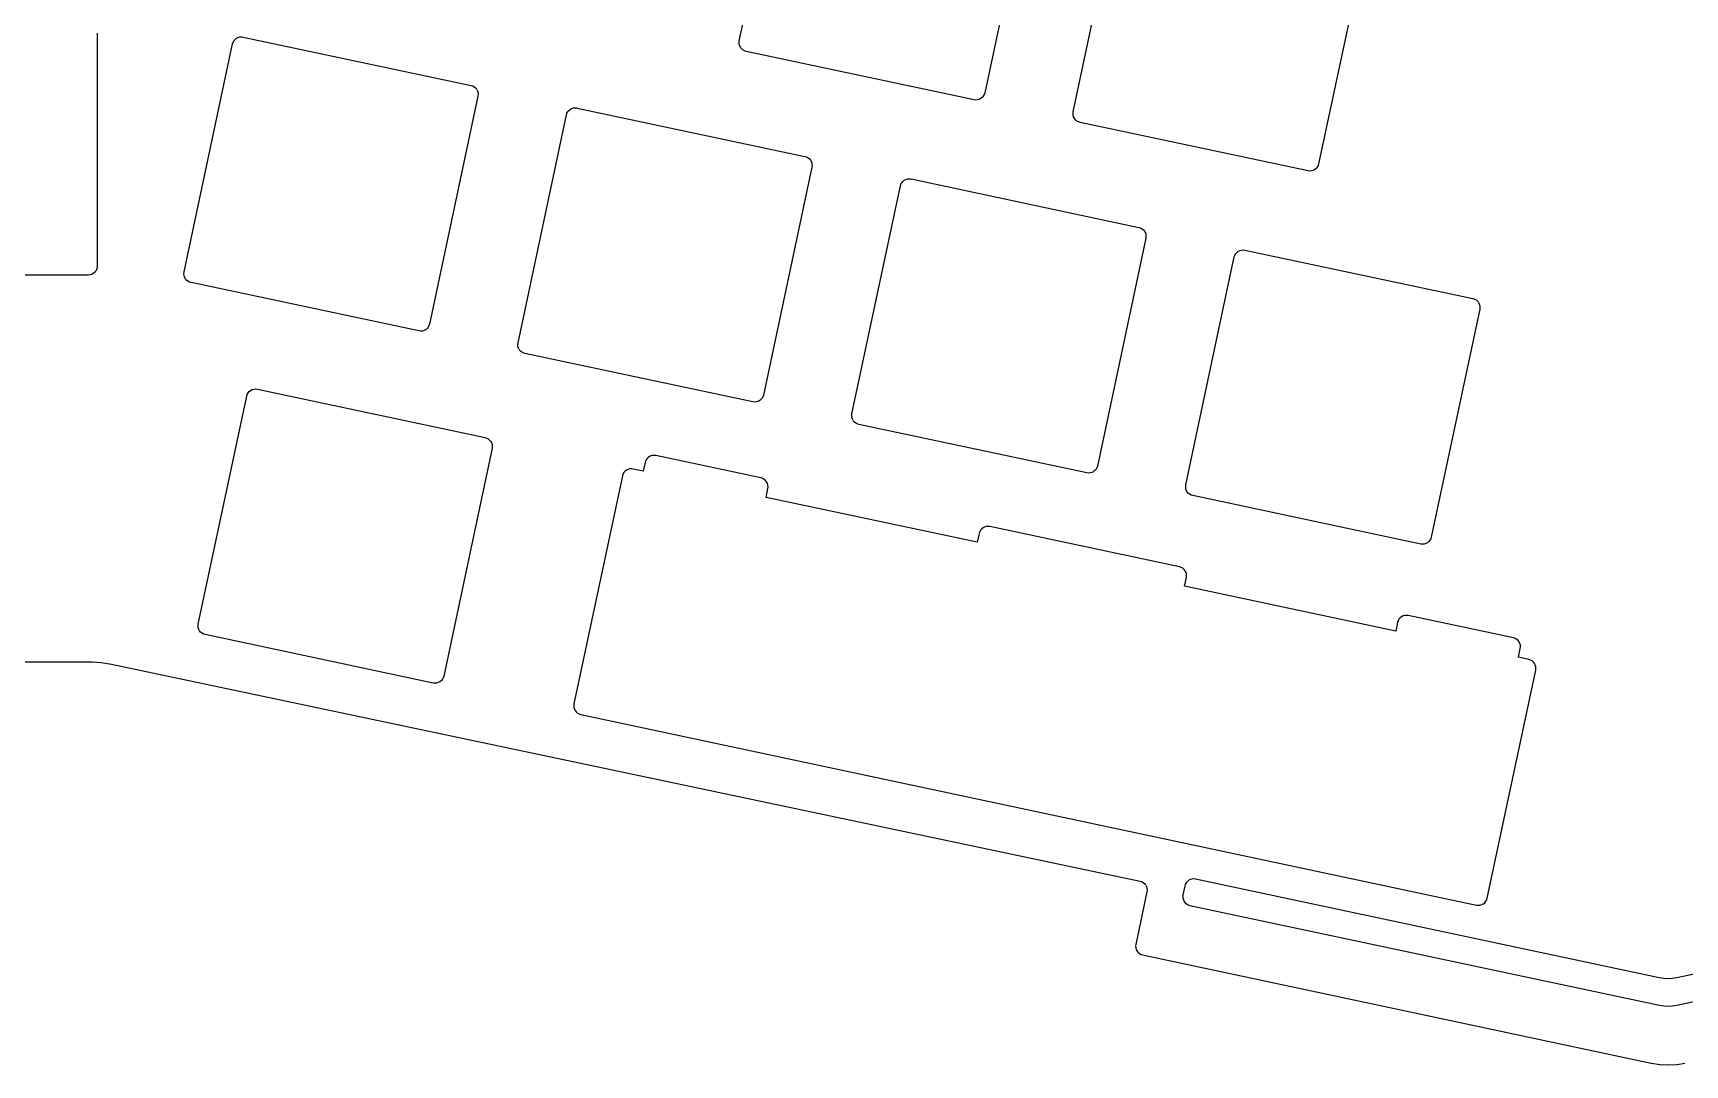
# Model space of a CAD drawing. Header units: millimetres. Extents: x 16 to 293, y 10 to 114.
# Drawn here: x 61.8 to 154, y 10 to 67.6 of the extents above; entities that cross this region are included whole.
import ezdxf

# ---------------------------------------------------------------- set-up
doc = ezdxf.new("R2010")
doc.units = ezdxf.units.MM
doc.layers.get('0').update_dxf_attribs({"lineweight": 25, "true_color": 0x000000})

# ---------------------------------------------------------------- blocks, each defined once
blk = doc.blocks.new('plate')
for p, q in [((-51.965, 2.055), (-49.262, 14.771)), ((-51.965, 2.055), (-49.262, 14.771)), ((-35.568, 11.86), (-38.271, -0.856)), ((-35.568, 11.86), (-38.271, -0.856)), ((-33.332, -1.905), (-30.629, 10.811)), ((-33.331, -1.905), (-30.629, 10.811)), ((-16.935, 7.9), (-19.637, -4.816)), ((-16.935, 7.9), (-19.637, -4.816)), ((-87.792, 2.485), (-87.792, -10.515)), ((-87.792, 2.485), (-87.792, -10.515)), ((-82.945, -10.836), (-80.242, 1.88)), ((-82.945, -10.836), (-80.242, 1.88)), ((-80.242, 1.88), (-80.213, 1.974)), ((-80.242, 1.88), (-80.213, 1.974)), ((-80.213, 1.974), (-80.165, 2.059)), ((-80.213, 1.974), (-80.165, 2.059)), ((-80.165, 2.059), (-80.103, 2.134)), ((-80.165, 2.059), (-80.103, 2.134)), ((-80.103, 2.134), (-80.029, 2.194)), ((-80.103, 2.134), (-80.029, 2.194)), ((-80.026, 2.196), (-79.942, 2.239)), ((-80.026, 2.196), (-79.942, 2.239)), ((-79.942, 2.239), (-79.844, 2.268)), ((-79.942, 2.239), (-79.844, 2.268)), ((-79.844, 2.268), (-79.747, 2.276)), ((-79.844, 2.268), (-79.747, 2.276)), ((-79.747, 2.276), (-79.653, 2.266)), ((-79.747, 2.276), (-79.653, 2.266)), ((-79.649, 2.265), (-66.934, -0.437)), ((-79.649, 2.265), (-66.933, -0.437)), ((-51.976, 1.957), (-51.966, 2.051)), ((-51.976, 1.957), (-51.966, 2.051)), ((-51.967, 1.86), (-51.976, 1.957)), ((-51.967, 1.86), (-51.976, 1.957)), ((-51.94, 1.766), (-51.967, 1.86)), ((-51.94, 1.766), (-51.967, 1.86)), ((-51.895, 1.679), (-51.94, 1.766)), ((-51.895, 1.679), (-51.94, 1.766)), ((-51.831, 1.599), (-51.893, 1.675)), ((-51.831, 1.599), (-51.893, 1.675)), ((-51.756, 1.537), (-51.831, 1.599)), ((-51.756, 1.537), (-51.831, 1.599)), ((-51.677, 1.493), (-51.756, 1.537)), ((-51.677, 1.493), (-51.756, 1.537)), ((-51.58, 1.462), (-51.677, 1.493)), ((-51.58, 1.462), (-51.677, 1.493)), ((-38.864, -1.241), (-51.58, 1.462)), ((-38.864, -1.241), (-51.58, 1.462)), ((-66.934, -0.437), (-66.843, -0.466)), ((-66.934, -0.437), (-66.843, -0.466)), ((-66.843, -0.466), (-66.757, -0.512)), ((-66.843, -0.466), (-66.757, -0.512)), ((-66.757, -0.512), (-66.685, -0.572)), ((-66.757, -0.512), (-66.685, -0.572)), ((-66.685, -0.572), (-66.62, -0.651)), ((-66.685, -0.572), (-66.62, -0.651)), ((-66.618, -0.654), (-66.571, -0.745)), ((-66.618, -0.654), (-66.571, -0.745)), ((-66.571, -0.745), (-66.545, -0.839)), ((-66.571, -0.745), (-66.545, -0.839)), ((-66.545, -0.839), (-66.537, -0.929)), ((-66.545, -0.839), (-66.537, -0.929)), ((-38.271, -0.856), (-38.3, -0.949)), ((-38.271, -0.856), (-38.3, -0.949)), ((-66.548, -1.03), (-69.251, -13.746)), ((-66.548, -1.03), (-69.251, -13.746)), ((-66.537, -0.929), (-66.548, -1.027)), ((-66.537, -0.929), (-66.548, -1.027)), ((-61.535, -1.904), (-61.47, -1.827)), ((-61.535, -1.904), (-61.47, -1.827)), ((-61.47, -1.827), (-61.392, -1.764)), ((-61.47, -1.827), (-61.392, -1.764)), ((-61.392, -1.764), (-61.304, -1.718)), ((-61.392, -1.764), (-61.304, -1.718)), ((-61.304, -1.718), (-61.214, -1.692)), ((-61.304, -1.718), (-61.214, -1.692)), ((-61.214, -1.692), (-61.121, -1.683)), ((-61.214, -1.692), (-61.121, -1.683)), ((-61.121, -1.683), (-61.024, -1.693)), ((-61.121, -1.683), (-61.024, -1.693)), ((-61.016, -1.694), (-48.3, -4.397)), ((-61.016, -1.695), (-48.3, -4.397)), ((-38.759, -1.252), (-38.856, -1.243)), ((-38.759, -1.252), (-38.856, -1.243)), ((-38.665, -1.243), (-38.759, -1.252)), ((-38.665, -1.243), (-38.759, -1.252)), ((-38.576, -1.217), (-38.665, -1.243)), ((-38.576, -1.217), (-38.665, -1.243)), ((-38.488, -1.171), (-38.576, -1.217)), ((-38.488, -1.171), (-38.576, -1.217)), ((-38.41, -1.109), (-38.488, -1.171)), ((-38.41, -1.109), (-38.488, -1.171)), ((-38.35, -1.038), (-38.41, -1.109)), ((-38.35, -1.038), (-38.41, -1.109)), ((-38.3, -0.949), (-38.35, -1.038)), ((-38.3, -0.949), (-38.35, -1.038)), ((-64.312, -14.796), (-61.609, -2.08)), ((-64.312, -14.796), (-61.609, -2.08)), ((-61.609, -2.08), (-61.58, -1.987)), ((-61.609, -2.08), (-61.58, -1.987)), ((-61.58, -1.987), (-61.535, -1.904)), ((-61.58, -1.987), (-61.535, -1.904)), ((-33.342, -2.007), (-33.332, -1.909)), ((-33.342, -2.007), (-33.332, -1.909)), ((-33.335, -2.096), (-33.342, -2.007)), ((-33.335, -2.096), (-33.342, -2.007)), ((-33.309, -2.19), (-33.335, -2.096)), ((-33.309, -2.19), (-33.335, -2.096)), ((-33.262, -2.281), (-33.309, -2.19)), ((-33.262, -2.281), (-33.309, -2.19)), ((-33.195, -2.364), (-33.26, -2.285)), ((-33.195, -2.364), (-33.26, -2.285)), ((-33.122, -2.423), (-33.195, -2.364)), ((-33.122, -2.423), (-33.195, -2.364)), ((-33.04, -2.468), (-33.122, -2.423)), ((-33.04, -2.468), (-33.122, -2.423)), ((-32.946, -2.498), (-33.04, -2.468)), ((-32.946, -2.498), (-33.04, -2.468)), ((-20.231, -5.201), (-32.946, -2.498)), ((-20.231, -5.201), (-32.946, -2.498)), ((-48.3, -4.397), (-48.21, -4.426)), ((-48.3, -4.397), (-48.21, -4.426)), ((-48.21, -4.426), (-48.124, -4.472)), ((-48.21, -4.426), (-48.124, -4.472)), ((-48.124, -4.472), (-48.046, -4.537)), ((-48.124, -4.472), (-48.046, -4.537)), ((-48.046, -4.537), (-47.987, -4.611)), ((-48.046, -4.537), (-47.987, -4.611)), ((-47.915, -4.99), (-50.618, -17.706)), ((-47.915, -4.99), (-50.618, -17.706)), ((-47.985, -4.614), (-47.941, -4.698)), ((-47.985, -4.614), (-47.941, -4.698)), ((-47.941, -4.698), (-47.912, -4.795)), ((-47.941, -4.698), (-47.912, -4.795)), ((-47.904, -4.892), (-47.914, -4.986)), ((-47.904, -4.892), (-47.914, -4.986)), ((-47.912, -4.795), (-47.904, -4.892)), ((-47.912, -4.795), (-47.904, -4.892)), ((-20.126, -5.212), (-20.222, -5.203)), ((-20.126, -5.212), (-20.222, -5.203)), ((-20.032, -5.203), (-20.126, -5.212)), ((-20.032, -5.203), (-20.126, -5.212)), ((-19.943, -5.177), (-20.032, -5.203)), ((-19.943, -5.177), (-20.032, -5.203)), ((-19.854, -5.131), (-19.943, -5.177)), ((-19.854, -5.131), (-19.943, -5.177)), ((-19.776, -5.069), (-19.854, -5.131)), ((-19.776, -5.069), (-19.854, -5.131)), ((-19.712, -4.992), (-19.776, -5.069)), ((-19.712, -4.992), (-19.776, -5.069)), ((-19.667, -4.909), (-19.712, -4.992)), ((-19.667, -4.909), (-19.712, -4.992)), ((-19.637, -4.816), (-19.667, -4.909)), ((-19.637, -4.816), (-19.667, -4.909)), ((-45.678, -18.755), (-42.976, -6.039)), ((-45.678, -18.755), (-42.976, -6.039)), ((-42.976, -6.039), (-42.946, -5.946)), ((-42.976, -6.039), (-42.946, -5.946)), ((-42.946, -5.946), (-42.903, -5.867)), ((-42.946, -5.946), (-42.903, -5.867)), ((-42.903, -5.867), (-42.836, -5.786)), ((-42.903, -5.867), (-42.836, -5.786)), ((-42.836, -5.786), (-42.762, -5.726)), ((-42.836, -5.786), (-42.762, -5.726)), ((-42.759, -5.724), (-42.671, -5.679)), ((-42.759, -5.724), (-42.671, -5.679)), ((-42.671, -5.679), (-42.578, -5.652)), ((-42.671, -5.679), (-42.578, -5.652)), ((-42.578, -5.652), (-42.48, -5.643)), ((-42.578, -5.652), (-42.48, -5.643)), ((-42.48, -5.643), (-42.386, -5.654)), ((-42.48, -5.643), (-42.386, -5.654)), ((-42.383, -5.654), (-29.667, -8.357)), ((-42.383, -5.654), (-29.667, -8.357)), ((-29.281, -8.95), (-31.984, -21.666)), ((-29.282, -8.95), (-31.984, -21.666)), ((-29.667, -8.357), (-29.576, -8.386)), ((-29.667, -8.357), (-29.576, -8.386)), ((-29.576, -8.386), (-29.487, -8.434)), ((-29.576, -8.386), (-29.487, -8.434)), ((-29.487, -8.434), (-29.418, -8.491)), ((-29.487, -8.434), (-29.418, -8.491)), ((-29.418, -8.491), (-29.353, -8.571)), ((-29.418, -8.491), (-29.353, -8.571)), ((-29.351, -8.574), (-29.305, -8.665)), ((-29.351, -8.574), (-29.305, -8.665)), ((-29.305, -8.665), (-29.278, -8.759)), ((-29.305, -8.665), (-29.278, -8.759)), ((-29.271, -8.852), (-29.281, -8.946)), ((-29.271, -8.852), (-29.281, -8.946)), ((-29.278, -8.759), (-29.271, -8.852)), ((-29.278, -8.759), (-29.271, -8.852)), ((-27.045, -22.718), (-24.342, -10.002)), ((-27.045, -22.718), (-24.342, -10.002)), ((-24.342, -10.002), (-24.316, -9.916)), ((-24.342, -10.002), (-24.316, -9.916)), ((-24.316, -9.916), (-24.268, -9.826)), ((-24.316, -9.916), (-24.268, -9.826)), ((-24.268, -9.826), (-24.209, -9.754)), ((-24.268, -9.826), (-24.209, -9.754)), ((-24.209, -9.754), (-24.125, -9.686)), ((-24.209, -9.754), (-24.125, -9.686)), ((-24.125, -9.686), (-24.037, -9.641)), ((-24.125, -9.686), (-24.037, -9.641)), ((-24.037, -9.641), (-23.948, -9.615)), ((-24.037, -9.641), (-23.948, -9.615)), ((-23.948, -9.615), (-23.854, -9.606)), ((-23.948, -9.615), (-23.854, -9.606)), ((-23.854, -9.606), (-23.757, -9.615)), ((-23.854, -9.606), (-23.757, -9.615)), ((-23.749, -9.617), (-11.033, -12.32)), ((-23.749, -9.617), (-11.033, -12.32)), ((-88.292, -11.015), (-101.292, -11.015)), ((-88.292, -11.015), (-101.292, -11.015)), ((-88.194, -11.006), (-88.288, -11.015)), ((-88.194, -11.006), (-88.288, -11.015)), ((-88.101, -10.977), (-88.194, -11.006)), ((-88.101, -10.977), (-88.194, -11.006)), ((-88.018, -10.934), (-88.101, -10.977)), ((-88.018, -10.934), (-88.101, -10.977)), ((-87.939, -10.869), (-88.018, -10.934)), ((-87.939, -10.869), (-88.018, -10.934)), ((-87.874, -10.79), (-87.936, -10.866)), ((-87.874, -10.79), (-87.936, -10.866)), ((-87.829, -10.703), (-87.874, -10.79)), ((-87.829, -10.703), (-87.874, -10.79)), ((-87.802, -10.613), (-87.829, -10.703)), ((-87.802, -10.613), (-87.829, -10.703)), ((-87.792, -10.515), (-87.802, -10.613)), ((-87.792, -10.515), (-87.802, -10.613)), ((-82.956, -10.937), (-82.946, -10.84)), ((-82.956, -10.937), (-82.946, -10.84)), ((-82.949, -11.027), (-82.956, -10.937)), ((-82.949, -11.027), (-82.956, -10.937)), ((-82.922, -11.121), (-82.949, -11.027)), ((-82.922, -11.121), (-82.949, -11.027)), ((-82.875, -11.212), (-82.922, -11.121)), ((-82.875, -11.212), (-82.922, -11.121)), ((-82.811, -11.292), (-82.873, -11.215)), ((-82.811, -11.292), (-82.873, -11.215)), ((-82.739, -11.352), (-82.811, -11.292)), ((-82.739, -11.352), (-82.811, -11.292)), ((-82.65, -11.4), (-82.739, -11.352)), ((-82.65, -11.4), (-82.739, -11.352)), ((-82.56, -11.429), (-82.65, -11.4)), ((-82.56, -11.429), (-82.65, -11.4)), ((-69.844, -14.132), (-82.56, -11.429)), ((-69.844, -14.132), (-82.56, -11.429)), ((-11.033, -12.32), (-10.943, -12.348)), ((-11.033, -12.32), (-10.943, -12.348)), ((-10.943, -12.348), (-10.854, -12.397)), ((-10.943, -12.348), (-10.854, -12.397)), ((-10.854, -12.397), (-10.785, -12.454)), ((-10.854, -12.397), (-10.785, -12.454)), ((-10.785, -12.454), (-10.72, -12.533)), ((-10.785, -12.454), (-10.72, -12.533)), ((-10.718, -12.536), (-10.671, -12.627)), ((-10.718, -12.536), (-10.671, -12.627)), ((-10.671, -12.627), (-10.645, -12.721)), ((-10.671, -12.627), (-10.645, -12.721)), ((-10.637, -12.811), (-10.647, -12.909)), ((-10.637, -12.811), (-10.647, -12.909)), ((-10.645, -12.721), (-10.637, -12.811)), ((-10.645, -12.721), (-10.637, -12.811)), ((-69.251, -13.746), (-69.281, -13.84)), ((-69.251, -13.746), (-69.281, -13.84)), ((-10.648, -12.913), (-13.351, -25.628)), ((-10.648, -12.913), (-13.351, -25.629)), ((-69.742, -14.142), (-69.84, -14.132)), ((-69.742, -14.142), (-69.84, -14.132)), ((-69.649, -14.134), (-69.742, -14.142)), ((-69.649, -14.134), (-69.742, -14.142)), ((-69.555, -14.107), (-69.649, -14.134)), ((-69.555, -14.107), (-69.649, -14.134)), ((-69.468, -14.062), (-69.555, -14.107)), ((-69.468, -14.062), (-69.555, -14.107)), ((-69.391, -14), (-69.465, -14.06)), ((-69.391, -14), (-69.465, -14.06)), ((-69.328, -13.926), (-69.391, -14)), ((-69.328, -13.926), (-69.391, -14)), ((-69.281, -13.84), (-69.328, -13.926)), ((-69.281, -13.84), (-69.328, -13.926)), ((-64.323, -14.893), (-64.313, -14.799)), ((-64.323, -14.893), (-64.313, -14.799)), ((-64.314, -14.991), (-64.323, -14.893)), ((-64.314, -14.991), (-64.323, -14.893)), ((-64.287, -15.084), (-64.314, -14.991)), ((-64.287, -15.084), (-64.314, -14.991)), ((-64.242, -15.172), (-64.287, -15.084)), ((-64.242, -15.172), (-64.287, -15.084)), ((-64.178, -15.252), (-64.24, -15.175)), ((-64.178, -15.252), (-64.24, -15.175)), ((-64.106, -15.312), (-64.178, -15.252)), ((-64.106, -15.312), (-64.178, -15.252)), ((-64.021, -15.359), (-64.106, -15.312)), ((-64.021, -15.359), (-64.106, -15.312)), ((-63.927, -15.388), (-64.021, -15.359)), ((-63.927, -15.388), (-64.021, -15.359)), ((-51.211, -18.091), (-63.927, -15.388)), ((-51.211, -18.091), (-63.927, -15.389)), ((-79.378, -17.585), (-79.315, -17.51)), ((-79.378, -17.585), (-79.315, -17.51)), ((-79.315, -17.51), (-79.239, -17.448)), ((-79.315, -17.51), (-79.239, -17.448)), ((-79.236, -17.446), (-79.148, -17.401)), ((-79.236, -17.446), (-79.148, -17.401)), ((-79.148, -17.401), (-79.058, -17.375)), ((-79.148, -17.401), (-79.058, -17.375)), ((-79.058, -17.375), (-78.957, -17.365)), ((-79.058, -17.375), (-78.957, -17.365)), ((-78.957, -17.365), (-78.863, -17.376)), ((-78.957, -17.365), (-78.863, -17.376)), ((-78.859, -17.376), (-66.143, -20.079)), ((-78.859, -17.376), (-66.143, -20.079)), ((-82.155, -30.477), (-79.452, -17.761)), ((-82.155, -30.477), (-79.452, -17.762)), ((-79.452, -17.761), (-79.426, -17.675)), ((-79.452, -17.761), (-79.426, -17.675)), ((-79.426, -17.675), (-79.378, -17.585)), ((-79.426, -17.675), (-79.378, -17.585)), ((-51.106, -18.102), (-51.203, -18.093)), ((-51.106, -18.102), (-51.203, -18.093)), ((-51.005, -18.092), (-51.106, -18.102)), ((-51.005, -18.092), (-51.106, -18.102)), ((-50.909, -18.062), (-51.005, -18.092)), ((-50.909, -18.062), (-51.005, -18.092)), ((-50.828, -18.017), (-50.909, -18.062)), ((-50.828, -18.017), (-50.909, -18.062)), ((-50.757, -17.959), (-50.828, -18.017)), ((-50.757, -17.959), (-50.828, -18.017)), ((-50.697, -17.888), (-50.757, -17.959)), ((-50.697, -17.888), (-50.757, -17.959)), ((-50.647, -17.799), (-50.697, -17.888)), ((-50.647, -17.799), (-50.697, -17.888)), ((-50.618, -17.706), (-50.647, -17.799)), ((-50.618, -17.706), (-50.647, -17.799)), ((-45.689, -18.849), (-45.679, -18.759)), ((-45.689, -18.849), (-45.679, -18.759)), ((-45.682, -18.947), (-45.689, -18.849)), ((-45.682, -18.947), (-45.689, -18.849)), ((-45.654, -19.044), (-45.682, -18.947)), ((-45.654, -19.044), (-45.682, -18.947)), ((-45.609, -19.132), (-45.654, -19.044)), ((-45.609, -19.132), (-45.654, -19.044)), ((-45.542, -19.214), (-45.607, -19.135)), ((-45.542, -19.214), (-45.607, -19.135)), ((-45.469, -19.274), (-45.542, -19.214)), ((-45.469, -19.274), (-45.542, -19.214)), ((-45.387, -19.319), (-45.469, -19.274)), ((-45.387, -19.319), (-45.469, -19.274)), ((-45.293, -19.348), (-45.387, -19.319)), ((-45.293, -19.348), (-45.387, -19.319)), ((-32.577, -22.051), (-45.293, -19.348)), ((-32.577, -22.051), (-45.293, -19.348)), ((-66.143, -20.079), (-66.053, -20.108)), ((-66.143, -20.079), (-66.053, -20.108)), ((-66.053, -20.108), (-65.971, -20.152)), ((-66.053, -20.108), (-65.971, -20.152)), ((-65.971, -20.152), (-65.895, -20.214)), ((-65.971, -20.152), (-65.895, -20.214)), ((-65.895, -20.214), (-65.83, -20.293)), ((-65.895, -20.214), (-65.83, -20.293)), ((-65.758, -20.672), (-68.461, -33.388)), ((-65.758, -20.672), (-68.461, -33.388)), ((-65.828, -20.296), (-65.783, -20.383)), ((-65.828, -20.296), (-65.783, -20.383)), ((-65.783, -20.383), (-65.756, -20.477)), ((-65.783, -20.383), (-65.756, -20.477)), ((-65.747, -20.574), (-65.758, -20.668)), ((-65.747, -20.574), (-65.758, -20.668)), ((-65.756, -20.477), (-65.747, -20.574)), ((-65.756, -20.477), (-65.747, -20.574)), ((-57.053, -21.19), (-57.107, -21.244)), ((-57.053, -21.19), (-57.107, -21.244)), ((-56.979, -21.138), (-57.053, -21.19)), ((-56.979, -21.138), (-57.053, -21.19)), ((-56.909, -21.104), (-56.979, -21.138)), ((-56.909, -21.104), (-56.979, -21.138)), ((-56.834, -21.081), (-56.909, -21.104)), ((-56.834, -21.081), (-56.909, -21.104)), ((-56.754, -21.071), (-56.834, -21.081)), ((-56.754, -21.071), (-56.834, -21.081)), ((-56.754, -21.071), (-56.754, -21.071)), ((-56.754, -21.071), (-56.754, -21.071)), ((-56.687, -21.072), (-56.752, -21.071)), ((-56.687, -21.072), (-56.752, -21.071)), ((-56.624, -21.081), (-56.687, -21.072)), ((-56.624, -21.081), (-56.687, -21.072)), ((-50.755, -22.328), (-56.624, -21.081)), ((-50.755, -22.328), (-56.624, -21.081)), ((-58.456, -22.118), (-58.486, -22.21)), ((-58.456, -22.118), (-58.486, -22.21)), ((-58.405, -22.03), (-58.456, -22.118)), ((-58.405, -22.03), (-58.456, -22.118)), ((-58.338, -21.955), (-58.405, -22.03)), ((-58.338, -21.955), (-58.405, -22.03)), ((-58.265, -21.899), (-58.338, -21.955)), ((-58.265, -21.899), (-58.338, -21.955)), ((-58.176, -21.854), (-58.265, -21.899)), ((-58.176, -21.854), (-58.265, -21.899)), ((-58.086, -21.83), (-58.176, -21.854)), ((-58.086, -21.83), (-58.176, -21.854)), ((-57.984, -21.822), (-58.086, -21.83)), ((-57.984, -21.822), (-58.086, -21.83)), ((-57.895, -21.833), (-57.984, -21.822)), ((-57.895, -21.833), (-57.984, -21.822)), ((-57.321, -21.955), (-57.895, -21.833)), ((-57.321, -21.955), (-57.895, -21.833)), ((-57.217, -21.466), (-57.321, -21.955)), ((-57.217, -21.466), (-57.321, -21.955)), ((-57.194, -21.389), (-57.215, -21.459)), ((-57.194, -21.389), (-57.215, -21.459)), ((-57.157, -21.313), (-57.194, -21.389)), ((-57.157, -21.313), (-57.194, -21.389)), ((-57.107, -21.244), (-57.157, -21.313)), ((-57.107, -21.244), (-57.157, -21.313)), ((-32.476, -22.062), (-32.573, -22.052)), ((-32.476, -22.062), (-32.573, -22.052)), ((-32.378, -22.053), (-32.476, -22.062)), ((-32.378, -22.053), (-32.476, -22.062)), ((-32.289, -22.027), (-32.378, -22.053)), ((-32.289, -22.027), (-32.378, -22.053)), ((-32.201, -21.982), (-32.289, -22.027)), ((-32.201, -21.982), (-32.289, -22.027)), ((-32.121, -21.917), (-32.198, -21.979)), ((-32.121, -21.917), (-32.198, -21.979)), ((-32.059, -21.842), (-32.121, -21.917)), ((-32.059, -21.842), (-32.121, -21.917)), ((-32.014, -21.76), (-32.059, -21.842)), ((-32.014, -21.76), (-32.059, -21.842)), ((-31.984, -21.666), (-32.014, -21.76)), ((-31.984, -21.666), (-32.014, -21.76)), ((-58.488, -22.218), (-61.191, -34.934)), ((-58.488, -22.218), (-61.191, -34.934)), ((-50.655, -22.361), (-50.747, -22.33)), ((-50.655, -22.361), (-50.747, -22.33)), ((-50.572, -22.407), (-50.655, -22.361)), ((-50.572, -22.407), (-50.655, -22.361)), ((-50.502, -22.467), (-50.572, -22.407)), ((-50.502, -22.467), (-50.572, -22.407)), ((-50.439, -22.545), (-50.502, -22.467)), ((-50.439, -22.545), (-50.502, -22.467)), ((-50.473, -23.411), (-50.369, -22.921)), ((-50.473, -23.411), (-50.369, -22.921)), ((-50.391, -22.641), (-50.439, -22.545)), ((-50.391, -22.641), (-50.439, -22.545)), ((-50.366, -22.73), (-50.391, -22.641)), ((-50.366, -22.73), (-50.391, -22.641)), ((-50.369, -22.921), (-50.358, -22.825)), ((-50.369, -22.921), (-50.358, -22.825)), ((-50.358, -22.825), (-50.366, -22.73)), ((-50.358, -22.825), (-50.366, -22.73)), ((-27.056, -22.82), (-27.046, -22.722)), ((-27.056, -22.82), (-27.046, -22.722)), ((-27.048, -22.909), (-27.056, -22.82)), ((-27.048, -22.909), (-27.056, -22.82)), ((-27.022, -23.003), (-27.048, -22.909)), ((-27.022, -23.003), (-27.048, -22.909)), ((-26.975, -23.094), (-27.022, -23.003)), ((-26.975, -23.094), (-27.022, -23.003)), ((-38.687, -25.916), (-50.473, -23.411)), ((-38.687, -25.916), (-50.473, -23.411)), ((-26.911, -23.174), (-26.973, -23.097)), ((-26.911, -23.174), (-26.973, -23.097)), ((-26.839, -23.234), (-26.911, -23.174)), ((-26.839, -23.234), (-26.911, -23.174)), ((-26.75, -23.282), (-26.839, -23.234)), ((-26.75, -23.282), (-26.839, -23.234)), ((-26.66, -23.311), (-26.75, -23.282)), ((-26.66, -23.311), (-26.75, -23.282)), ((-13.944, -26.014), (-26.66, -23.311)), ((-13.944, -26.014), (-26.66, -23.311)), ((-38.583, -25.426), (-38.687, -25.916)), ((-38.583, -25.426), (-38.687, -25.916)), ((-38.55, -25.326), (-38.581, -25.418)), ((-38.55, -25.326), (-38.581, -25.418)), ((-38.504, -25.244), (-38.55, -25.326)), ((-38.504, -25.244), (-38.55, -25.326)), ((-38.438, -25.168), (-38.504, -25.244)), ((-38.438, -25.168), (-38.504, -25.244)), ((-38.36, -25.107), (-38.438, -25.168)), ((-38.36, -25.107), (-38.438, -25.168)), ((-38.277, -25.066), (-38.36, -25.107)), ((-38.277, -25.066), (-38.36, -25.107)), ((-38.188, -25.04), (-38.277, -25.066)), ((-38.188, -25.04), (-38.277, -25.066)), ((-38.087, -25.031), (-38.188, -25.04)), ((-38.087, -25.031), (-38.188, -25.04)), ((-37.99, -25.041), (-38.087, -25.031)), ((-37.99, -25.041), (-38.087, -25.031)), ((-27.4, -27.293), (-37.99, -25.041)), ((-27.4, -27.293), (-37.99, -25.041)), ((-13.425, -25.804), (-13.484, -25.876)), ((-13.425, -25.804), (-13.484, -25.876)), ((-13.383, -25.729), (-13.425, -25.804)), ((-13.383, -25.729), (-13.425, -25.804)), ((-13.351, -25.628), (-13.383, -25.729)), ((-13.351, -25.628), (-13.383, -25.729)), ((-13.847, -26.025), (-13.936, -26.015)), ((-13.847, -26.025), (-13.936, -26.015)), ((-13.745, -26.016), (-13.847, -26.025)), ((-13.745, -26.016), (-13.847, -26.025)), ((-13.649, -25.987), (-13.745, -26.016)), ((-13.649, -25.987), (-13.745, -26.016)), ((-13.561, -25.94), (-13.649, -25.987)), ((-13.561, -25.94), (-13.649, -25.987)), ((-13.484, -25.876), (-13.561, -25.94)), ((-13.484, -25.876), (-13.561, -25.94)), ((-27.3, -27.325), (-27.392, -27.294)), ((-27.3, -27.325), (-27.392, -27.294)), ((-27.218, -27.371), (-27.3, -27.325)), ((-27.218, -27.371), (-27.3, -27.325)), ((-27.147, -27.431), (-27.218, -27.371)), ((-27.147, -27.431), (-27.218, -27.371)), ((-27.085, -27.509), (-27.147, -27.431)), ((-27.085, -27.509), (-27.147, -27.431)), ((-27.042, -27.591), (-27.085, -27.509)), ((-27.042, -27.591), (-27.085, -27.509)), ((-27.013, -27.687), (-27.042, -27.591)), ((-27.013, -27.687), (-27.042, -27.591)), ((-27.119, -28.375), (-27.015, -27.885)), ((-27.119, -28.375), (-27.015, -27.885)), ((-15.334, -30.88), (-27.119, -28.375)), ((-15.334, -30.88), (-27.119, -28.375)), ((-27.015, -27.885), (-27.004, -27.789)), ((-27.015, -27.885), (-27.004, -27.789)), ((-27.004, -27.789), (-27.013, -27.687)), ((-27.004, -27.789), (-27.013, -27.687)), ((-15.23, -30.391), (-15.334, -30.88)), ((-15.23, -30.391), (-15.334, -30.88)), ((-15.2, -30.297), (-15.229, -30.387)), ((-15.2, -30.297), (-15.229, -30.387)), ((-15.155, -30.215), (-15.2, -30.297)), ((-15.155, -30.215), (-15.2, -30.297)), ((-15.093, -30.14), (-15.155, -30.215)), ((-15.093, -30.14), (-15.155, -30.215)), ((-15.013, -30.075), (-15.093, -30.14)), ((-15.013, -30.075), (-15.093, -30.14)), ((-14.922, -30.029), (-15.01, -30.073)), ((-14.922, -30.029), (-15.01, -30.073)), ((-14.832, -30.003), (-14.922, -30.029)), ((-14.832, -30.003), (-14.922, -30.029)), ((-14.738, -29.995), (-14.832, -30.003)), ((-14.738, -29.995), (-14.832, -30.003)), ((-14.636, -30.006), (-14.738, -29.995)), ((-14.636, -30.006), (-14.738, -29.995)), ((-8.768, -31.253), (-14.636, -30.006)), ((-8.768, -31.253), (-14.636, -30.006)), ((-82.166, -30.582), (-82.157, -30.485)), ((-82.166, -30.582), (-82.157, -30.485)), ((-82.156, -30.684), (-82.166, -30.582)), ((-82.156, -30.684), (-82.166, -30.582)), ((-82.125, -30.779), (-82.156, -30.684)), ((-82.125, -30.779), (-82.156, -30.684)), ((-82.081, -30.86), (-82.125, -30.779)), ((-82.081, -30.86), (-82.125, -30.779)), ((-82.023, -30.932), (-82.081, -30.86)), ((-82.023, -30.932), (-82.081, -30.86)), ((-81.946, -30.996), (-82.023, -30.932)), ((-81.946, -30.996), (-82.023, -30.932)), ((-81.863, -31.041), (-81.946, -30.996)), ((-81.863, -31.041), (-81.946, -30.996)), ((-81.77, -31.07), (-81.863, -31.041)), ((-81.77, -31.07), (-81.863, -31.041)), ((-69.054, -33.773), (-81.77, -31.07)), ((-69.054, -33.773), (-81.77, -31.07)), ((-8.674, -31.283), (-8.764, -31.254)), ((-8.674, -31.283), (-8.764, -31.254)), ((-8.582, -31.334), (-8.674, -31.283)), ((-8.582, -31.334), (-8.674, -31.283)), ((-8.511, -31.396), (-8.582, -31.334)), ((-8.511, -31.396), (-8.582, -31.334)), ((-8.452, -31.47), (-8.511, -31.396)), ((-8.452, -31.47), (-8.511, -31.396)), ((-8.486, -32.335), (-8.383, -31.846)), ((-8.486, -32.335), (-8.383, -31.846)), ((-8.405, -31.561), (-8.45, -31.473)), ((-8.405, -31.561), (-8.45, -31.473)), ((-8.379, -31.655), (-8.405, -31.561)), ((-8.379, -31.655), (-8.405, -31.561)), ((-8.383, -31.846), (-8.372, -31.752)), ((-8.383, -31.846), (-8.372, -31.752)), ((-8.372, -31.752), (-8.379, -31.655)), ((-8.372, -31.752), (-8.379, -31.655)), ((-92.156, -32.59), (-88.083, -32.59)), ((-88.083, -32.59), (-87.586, -32.616)), ((-87.586, -32.616), (-87.104, -32.691)), ((-87.094, -32.693), (-29.603, -44.819)), ((-10.23, -45.766), (-7.527, -33.05)), ((-10.23, -45.766), (-7.527, -33.05)), ((-7.912, -32.457), (-8.486, -32.335)), ((-7.912, -32.457), (-8.486, -32.335)), ((-7.812, -32.49), (-7.904, -32.459)), ((-7.812, -32.49), (-7.904, -32.459)), ((-7.73, -32.536), (-7.812, -32.49)), ((-7.73, -32.536), (-7.812, -32.49)), ((-7.654, -32.602), (-7.73, -32.536)), ((-7.654, -32.602), (-7.73, -32.536)), ((-7.597, -32.674), (-7.654, -32.602)), ((-7.597, -32.674), (-7.654, -32.602)), ((-7.551, -32.763), (-7.597, -32.674)), ((-7.551, -32.763), (-7.597, -32.674)), ((-7.524, -32.859), (-7.551, -32.763)), ((-7.524, -32.859), (-7.551, -32.763)), ((-7.527, -33.05), (-7.516, -32.961)), ((-7.527, -33.05), (-7.516, -32.961)), ((-7.516, -32.961), (-7.524, -32.859)), ((-7.516, -32.961), (-7.524, -32.859)), ((-68.956, -33.784), (-69.05, -33.774)), ((-68.956, -33.784), (-69.05, -33.774)), ((-68.855, -33.775), (-68.956, -33.784)), ((-68.855, -33.775), (-68.956, -33.784)), ((-68.762, -33.747), (-68.855, -33.775)), ((-68.762, -33.747), (-68.855, -33.775)), ((-68.678, -33.704), (-68.762, -33.747)), ((-68.678, -33.704), (-68.762, -33.747)), ((-68.601, -33.642), (-68.675, -33.701)), ((-68.601, -33.642), (-68.675, -33.701)), ((-68.534, -33.561), (-68.601, -33.642)), ((-68.534, -33.561), (-68.601, -33.642)), ((-68.49, -33.478), (-68.534, -33.561)), ((-68.49, -33.478), (-68.534, -33.561)), ((-68.461, -33.388), (-68.49, -33.478)), ((-68.461, -33.388), (-68.49, -33.478)), ((-61.191, -34.934), (-61.202, -35.032)), ((-61.191, -34.934), (-61.202, -35.032)), ((-61.202, -35.032), (-61.194, -35.129)), ((-61.202, -35.032), (-61.194, -35.129)), ((-61.194, -35.129), (-61.168, -35.219)), ((-61.194, -35.129), (-61.168, -35.219)), ((-61.168, -35.219), (-61.124, -35.307)), ((-61.168, -35.219), (-61.124, -35.307)), ((-61.122, -35.31), (-61.063, -35.384)), ((-61.122, -35.31), (-61.063, -35.384)), ((-61.063, -35.384), (-60.992, -35.446)), ((-61.063, -35.384), (-60.992, -35.446)), ((-60.992, -35.446), (-60.907, -35.494)), ((-60.992, -35.446), (-60.907, -35.494)), ((-60.907, -35.494), (-60.81, -35.526)), ((-60.907, -35.494), (-60.81, -35.526)), ((-60.806, -35.527), (-10.823, -46.151)), ((-60.806, -35.527), (-10.823, -46.151)), ((-29.603, -44.819), (-29.513, -44.847)), ((-29.513, -44.847), (-29.427, -44.894)), ((-29.427, -44.894), (-29.352, -44.956)), ((-29.352, -44.956), (-29.29, -45.032)), ((-29.288, -45.035), (-29.241, -45.126)), ((-29.241, -45.126), (-29.215, -45.22)), ((-27.106, -45.094), (-27.21, -45.583)), ((-27.077, -45.001), (-27.104, -45.085)), ((-27.027, -44.911), (-27.077, -45.001)), ((-26.961, -44.835), (-27.027, -44.911)), ((-26.883, -44.774), (-26.961, -44.835)), ((-26.793, -44.73), (-26.883, -44.774)), ((-26.704, -44.705), (-26.793, -44.73)), ((-26.61, -44.697), (-26.704, -44.705)), ((-26.513, -44.708), (-26.61, -44.697)), ((-0.637, -50.208), (-26.513, -44.708)), ((26.23, -44.705), (0.341, -50.208)), ((-29.218, -45.411), (-29.842, -48.346)), ((-29.207, -45.313), (-29.217, -45.407)), ((-29.215, -45.22), (-29.207, -45.313)), ((-27.21, -45.583), (-27.221, -45.68)), ((-27.221, -45.68), (-27.212, -45.778)), ((-27.212, -45.778), (-27.185, -45.871)), ((-27.185, -45.871), (-27.142, -45.955)), ((-27.14, -45.959), (-27.084, -46.03)), ((-27.084, -46.03), (-27.01, -46.094)), ((-10.534, -46.127), (-10.45, -46.084)), ((-10.534, -46.127), (-10.45, -46.084)), ((-10.447, -46.082), (-10.37, -46.02)), ((-10.447, -46.082), (-10.37, -46.02)), ((-10.37, -46.02), (-10.307, -45.945)), ((-10.37, -46.02), (-10.307, -45.945)), ((-10.307, -45.945), (-10.258, -45.856)), ((-10.307, -45.945), (-10.258, -45.856)), ((-10.258, -45.856), (-10.231, -45.77)), ((-10.258, -45.856), (-10.231, -45.77)), ((-27.01, -46.094), (-26.922, -46.144)), ((-26.922, -46.144), (-26.829, -46.175)), ((-26.825, -46.176), (-0.621, -51.738)), ((-10.823, -46.151), (-10.725, -46.162)), ((-10.823, -46.151), (-10.725, -46.162)), ((-10.725, -46.162), (-10.628, -46.154)), ((-10.725, -46.162), (-10.628, -46.154)), ((-10.628, -46.154), (-10.534, -46.127)), ((-10.628, -46.154), (-10.534, -46.127)), ((0.358, -51.738), (26.542, -46.173)), ((-29.842, -48.346), (-29.853, -48.434)), ((-29.853, -48.434), (-29.845, -48.537)), ((-29.845, -48.537), (-29.818, -48.633)), ((-29.818, -48.633), (-29.772, -48.722)), ((-29.772, -48.722), (-29.71, -48.8)), ((-29.71, -48.8), (-29.639, -48.86)), ((-29.639, -48.86), (-29.557, -48.906)), ((-29.557, -48.906), (-29.465, -48.937)), ((-29.457, -48.939), (-1.09, -54.968)), ((-0.384, -50.248), (-0.628, -50.21)), ((-0.139, -50.26), (-0.384, -50.248)), ((0.097, -50.247), (-0.139, -50.26)), ((0.341, -50.208), (0.097, -50.247)), ((-0.621, -51.738), (-0.377, -51.777)), ((-0.377, -51.777), (-0.141, -51.79)), ((-0.141, -51.79), (0.104, -51.778)), ((0.104, -51.778), (0.348, -51.74)), ((-1.09, -54.968), (-0.589, -55.047)), ((-0.589, -55.047), (-0.111, -55.072)), ((-0.101, -55.072), (0.365, -55.043)), ((0.365, -55.043), (0.799, -54.97))]:
    blk.add_line(p, q)

msp = doc.modelspace()

# ---------------------------------------------------------------- block references
msp.add_blockref('plate', (153.217, 65.072))

doc.saveas('drawing.dxf')
